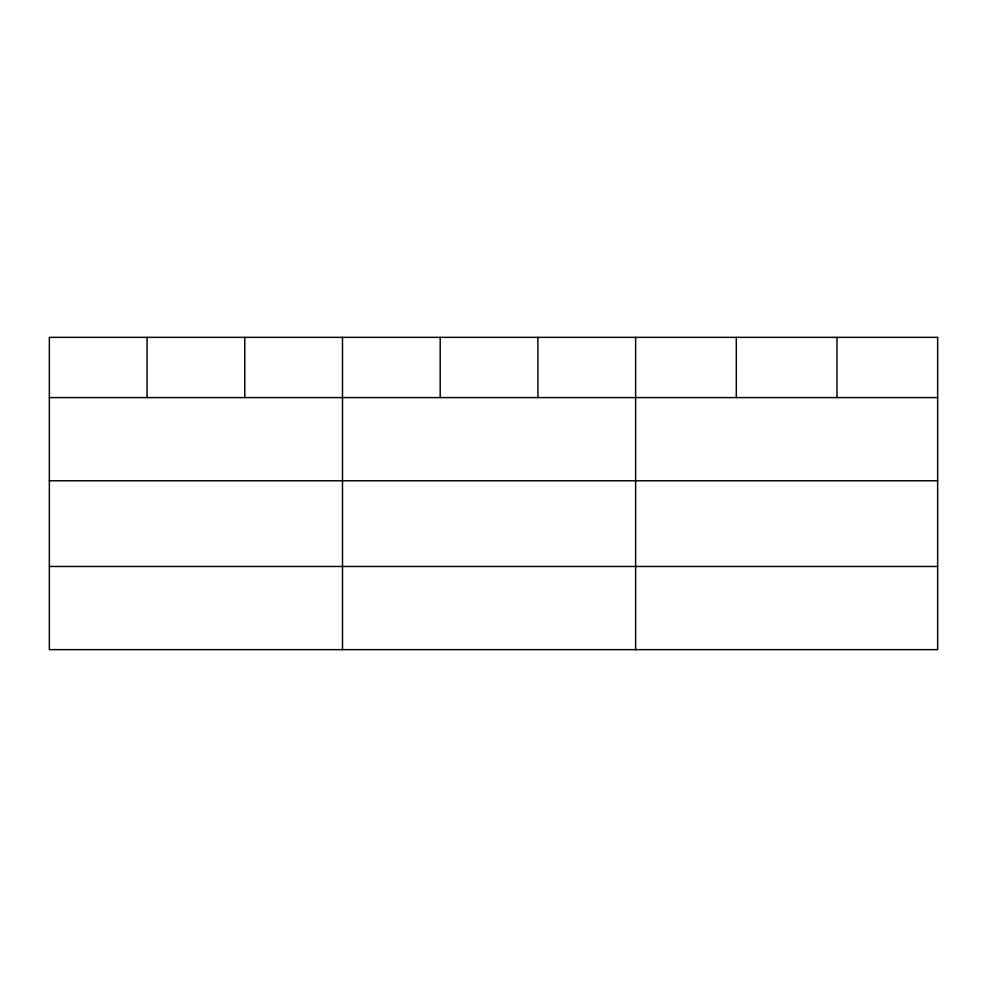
<?xml version="1.0" encoding="UTF-8"?>
<svg xmlns="http://www.w3.org/2000/svg" width="987" height="987" viewBox="0 0 987 987"><rect width="100%" height="100%" fill="white"/><g stroke="black" fill="none" stroke-linecap="round" stroke-linejoin="round"><path stroke-width="1.48" d="M49.35 397.588L937.65 397.588M49.35 480.768L937.65 480.768M49.35 566.464L937.65 566.464M836.976 337.357L836.976 397.588M736.302 337.357L736.302 397.588M635.628 337.357L635.628 649.643M537.915 337.357L537.915 397.588M440.202 337.357L440.202 397.588M342.489 337.357L342.489 649.643M244.776 337.357L244.776 397.588M147.063 337.357L147.063 397.588M937.65 337.357L49.35 337.357L49.35 649.643L937.65 649.643L937.65 337.357"/></g></svg>
